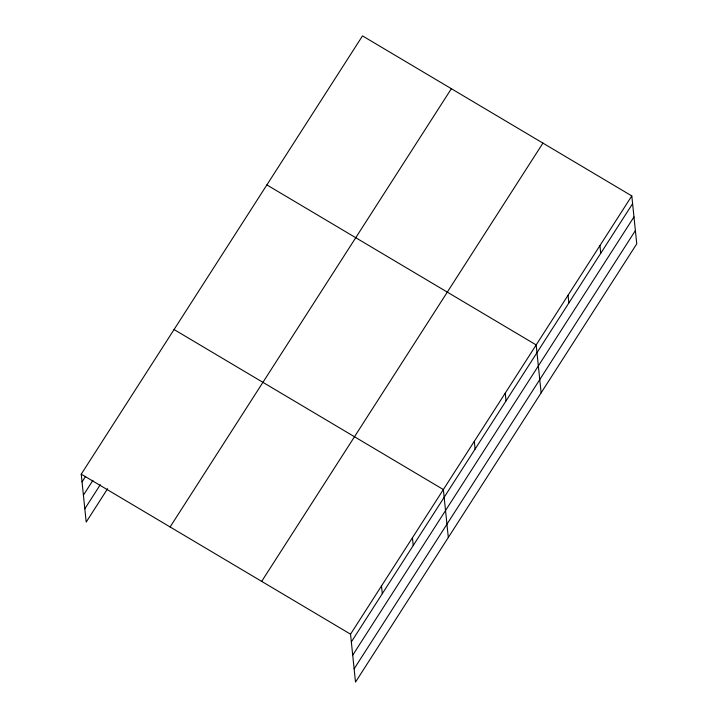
<?xml version="1.0" encoding="UTF-8"?>
<svg xmlns="http://www.w3.org/2000/svg" width="718" height="718" viewBox="0 0 718 718"><rect width="100%" height="100%" fill="white"/><g stroke="black" fill="none" stroke-linecap="round" stroke-linejoin="round"><path stroke-width="1.08" d="M107.61 488.707L86.196 522.076L81.242 474.167L362.5 35.9L631.804 195.924L636.758 243.833L355.5 682.1L350.546 634.182L631.804 195.924M82.04 481.895L85.613 476.339M83.414 495.16L92.927 480.324M84.823 508.82L100.296 484.713M170.112 526.967L451.371 88.709M261.675 581.374L542.934 143.115M351.344 641.919L632.603 203.652M352.717 655.175L633.976 216.917M354.127 668.844L635.385 230.577M266.872 184.912L536.175 344.927L541.13 392.845M174.052 329.535L443.365 489.559L448.319 537.477M81.242 474.167L350.546 634.182M599.934 245.592L600.733 253.328M568.055 295.26L568.853 302.996M505.239 393.141L506.037 400.877M474.302 441.346L475.101 449.082M412.428 537.764L413.227 545.5M381.491 585.978L382.29 593.705"/></g></svg>
